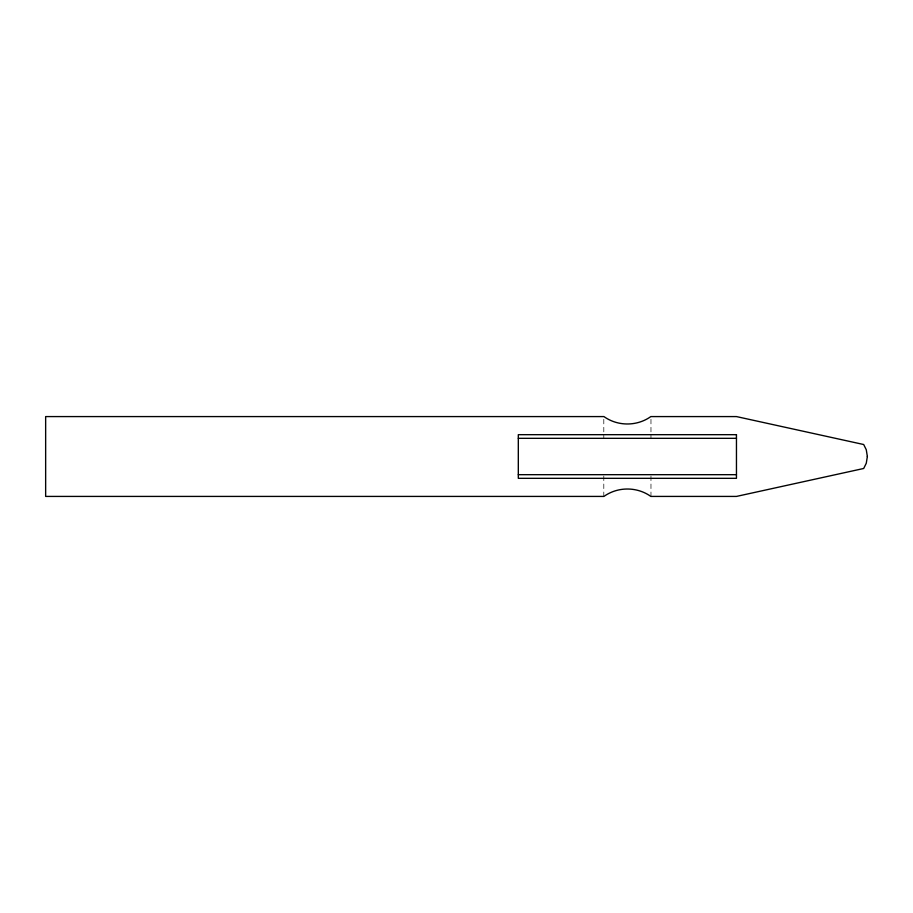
<?xml version="1.0" encoding="UTF-8"?>
<svg xmlns="http://www.w3.org/2000/svg" width="913" height="913" viewBox="0 0 913 913"><rect width="100%" height="100%" fill="white"/><g stroke="black" fill="none" stroke-linecap="round" stroke-linejoin="round"><path stroke-width="0.68" stroke-dasharray="4.57 3.42" d="M650.969 419.307L650.969 438.32M650.969 476.038L650.969 496.421M603.801 419.307L603.801 438.32M603.801 476.038L603.801 496.421"/><path stroke-width="1.37" d="M518.31 438.32L736.46 438.32M518.31 474.68L736.46 474.68M867.35 456.5L866.277 463.233L863.687 468.483L736.46 496.421L650.843 496.421C636.966 486.549 617.804 486.549 603.927 496.421L45.65 496.421L45.65 416.579L603.927 416.579C617.804 426.451 636.966 426.451 650.843 416.579L736.46 416.579L863.687 444.517L866.277 449.767L867.35 456.5M736.46 434.679L518.31 434.679L518.31 478.321L736.46 478.321L736.46 434.679"/></g></svg>
